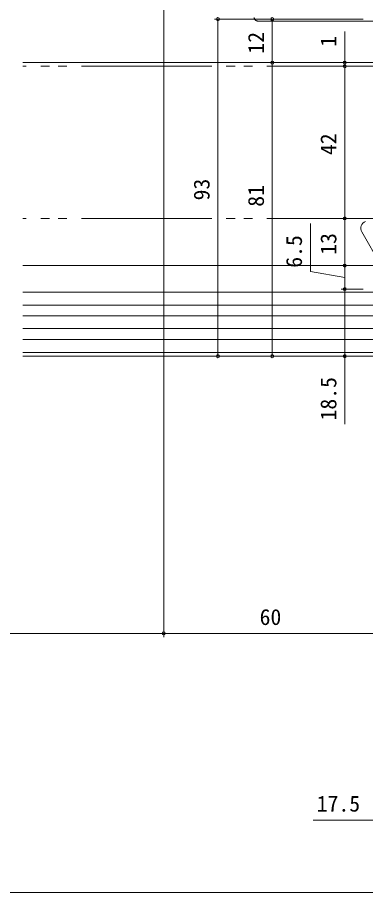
# Model space of a CAD drawing. Units: millimetres, scale not verified. Extents: x -693 to 693, y -1120 to 1122.
# Drawn here: x 307.4 to 403.5, y 36.8 to 278.3 of the extents above; entities that cross this region are included whole.
import ezdxf
from ezdxf.enums import TextEntityAlignment as Align

# ---------------------------------------------------------------- set-up
doc = ezdxf.new("R2010")
doc.units = ezdxf.units.MM
doc.header["$LTSCALE"] = 4
doc.linetypes.add('DOUBLE_CHAIN2', pattern=[12.8, 9, -1, 0.6, -0.6, 0.6, -1])
for name, color, linetype, lineweight in [('0-4_YKK_12', 2, 'Continuous', 9), ('0-5_YKK_13', 4, 'Continuous', 9), ('0-6_YKK_D', 6, 'Continuous', 9)]:
    doc.layers.add(name, color=color, linetype=linetype, lineweight=lineweight)
doc.styles.add('ＭＳ ゴシック', font='')
doc.styles.get('ＭＳ ゴシック').set_extended_font_data('MS Gothic')

msp = doc.modelspace()

# ---------------------------------------------------------------- linework, layer by layer
at = {"layer": '0-4_YKK_12'}
for p, q in [((308.92, 265.817), (424.756, 265.817)), ((412.261, 209.817), (308.92, 209.817)), ((424.756, 202.516), (308.92, 202.516)), ((424.756, 198.916), (308.92, 198.916)), ((424.756, 195.916), (308.92, 195.916)), ((424.756, 192.416), (308.92, 192.416)), ((424.756, 189.416), (308.92, 189.416)), ((424.756, 185.817), (308.92, 185.817)), ((308.92, 184.817), (424.756, 184.817))]:
    msp.add_line(p, q, dxfattribs=at)
at = {"layer": '0-5_YKK_13', "linetype": 'DOUBLE_CHAIN2'}
for p, q in [((373.756, 277.297), (411.459, 277.297)), ((412.257, 264.817), (308.92, 264.817)), ((412.257, 222.817), (308.92, 222.817))]:
    msp.add_line(p, q, dxfattribs=at)
at = {"layer": '0-5_YKK_13'}
msp.add_line((402.424, 219.124), (407.67, 209.968), dxfattribs=at)
at = {"layer": '0-5_YKK_13', "linetype": 'DOUBLE_CHAIN2'}
msp.add_arc((373.756, 278.297), 1, 180, 270, dxfattribs=at)
at = {"layer": '0-5_YKK_13'}
msp.add_arc((404.16, 220.118), 2, 110.19362, 209.80911, dxfattribs=at)
at = {"layer": '0-6_YKK_D'}
for p, q in [((347.776, 360.997), (347.776, 107.317)), ((382.863, 277.817), (361.756, 277.817)), ((362.756, 277.817), (362.756, 184.817)), ((402.863, 277.817), (376.756, 277.817)), ((377.756, 277.817), (377.756, 265.817)), ((397.756, 265.817), (397.756, 274.417)), ((402.863, 265.817), (376.756, 265.817)), ((402.863, 265.817), (376.756, 265.817)), ((377.756, 265.817), (377.756, 184.817)), ((402.863, 265.817), (396.756, 265.817)), ((397.756, 264.817), (397.756, 265.817)), ((402.863, 264.817), (396.756, 264.817)), ((402.863, 264.817), (396.756, 264.817)), ((397.756, 222.817), (397.756, 264.817)), ((397.756, 264.817), (397.756, 263.117)), ((402.863, 222.817), (396.756, 222.817)), ((402.863, 222.817), (396.756, 222.817)), ((397.756, 222.817), (397.756, 209.817)), ((402.863, 209.817), (396.756, 209.817)), ((402.863, 209.816), (396.756, 209.816)), ((397.756, 209.816), (397.756, 203.317)), ((402.863, 203.317), (396.756, 203.317)), ((402.863, 203.317), (396.756, 203.317)), ((382.863, 184.817), (361.756, 184.817)), ((402.863, 184.817), (376.756, 184.817)), ((402.863, 184.817), (396.756, 184.817)), ((347.776, 143.147), (347.776, 107.317)), ((106.737, 108.317), (347.776, 108.317)), ((347.776, 108.317), (407.756, 108.317)), ((35.256, 36.817), (438.256, 36.817))]:
    msp.add_line(p, q, dxfattribs=at)
for points in [[(397.756, 206.566), (388.256, 208.216), (388.256, 221.416)], [(397.756, 203.317), (397.756, 184.817), (397.756, 166.077)], [(425.256, 56.817), (407.756, 56.817), (389.016, 56.817)]]:
    msp.add_lwpolyline(points, dxfattribs=at)
for centre in [(362.756, 277.817), (377.756, 277.817), (377.756, 265.817), (377.756, 265.817), (397.756, 265.817), (397.756, 264.817), (397.756, 264.817), (397.756, 222.817), (397.756, 222.817), (397.756, 209.817), (397.756, 209.816), (397.756, 203.317), (397.756, 203.317), (362.756, 184.817), (377.756, 184.817), (397.756, 184.817), (347.776, 108.317), (347.776, 108.317)]:
    msp.add_circle(centre, 0.425, dxfattribs=at)

# ---------------------------------------------------------------- texts
at = {"layer": '0-6_YKK_D', "style": 'ＭＳ ゴシック'}
for s, p in [('12', (376.756, 268.297)), ('1', (396.756, 270.217)), ('42', (396.756, 240.297)), ('93', (361.756, 227.797)), ('81', (376.756, 226.052)), ('6.5', (387.256, 209.216)), ('13', (396.756, 212.797)), ('18.5', (396.756, 167.077))]:
    msp.add_text(s, height=4.399, rotation=90, dxfattribs=at).set_placement(p, align=Align.BOTTOM_LEFT)
for s, p in [('60', (374.246, 109.317)), ('17.5', (390.016, 57.817))]:
    msp.add_text(s, height=4.399, dxfattribs=at).set_placement(p, align=Align.BOTTOM_LEFT)

doc.saveas('drawing.dxf')
